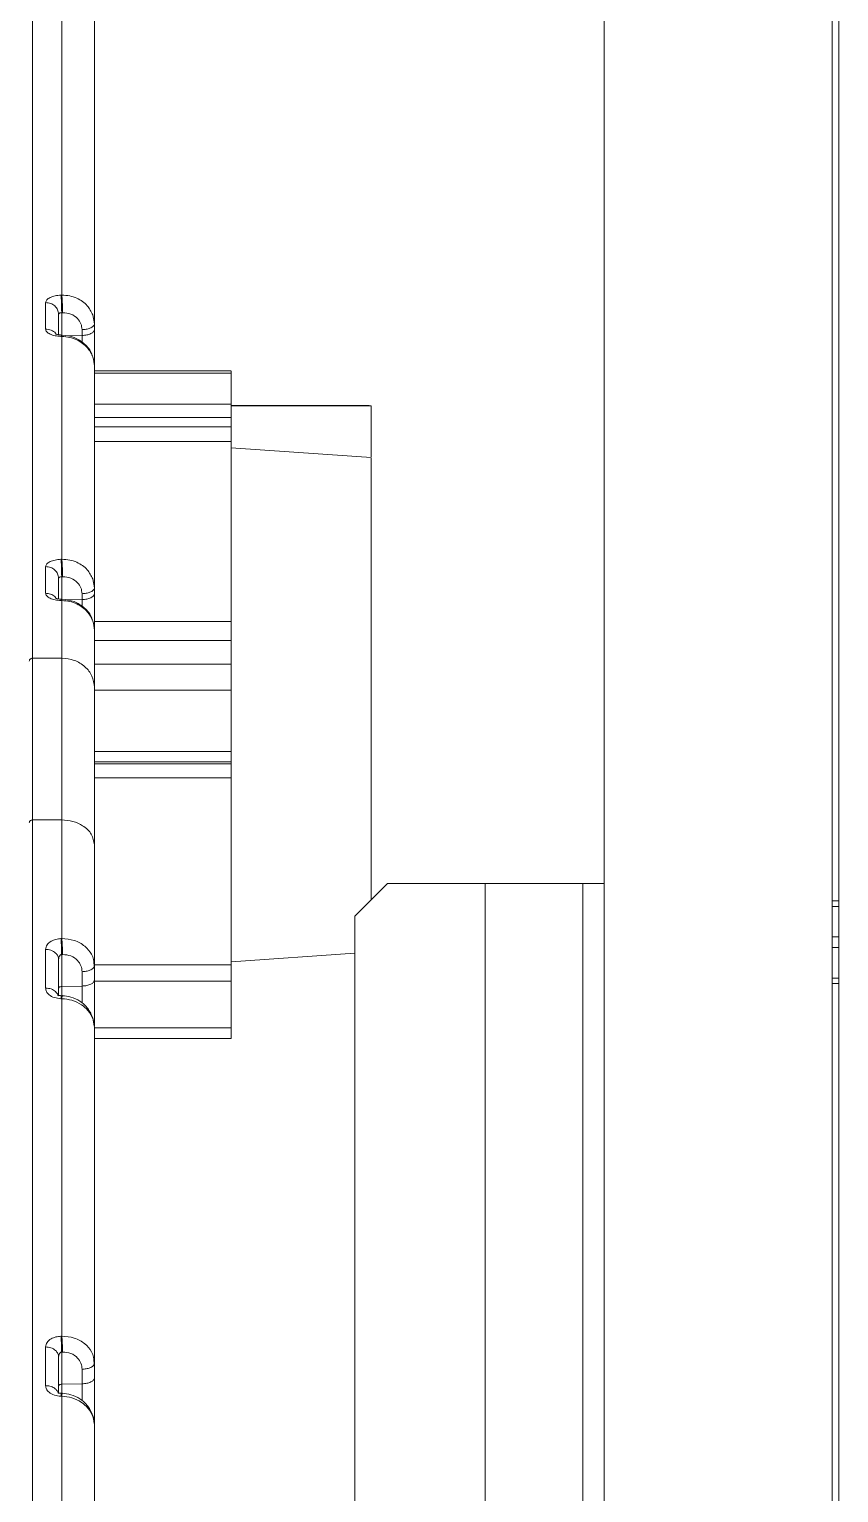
# Model space of a CAD drawing. Header units: millimetres. Extents: x 169 to 14583, y -399 to 10804.
# Drawn here: x 9337 to 9461.3, y 2744.9 to 2969.9 of the extents above; entities that cross this region are included whole.
import ezdxf

# ---------------------------------------------------------------- set-up
doc = ezdxf.new("R2010")
doc.units = ezdxf.units.MM
doc.header["$LTSCALE"] = 35

msp = doc.modelspace()

# ---------------------------------------------------------------- linework, layer by layer
at = {"color": 7, "linetype": 'Continuous', "lineweight": 18}
for p, q in [((9425.279, 2595.469), (9425.279, 3199.159)), ((9460.279, 2607.969), (9460.279, 3094.159)), ((9461.279, 2607.969), (9461.279, 3094.159)), ((9337.467, 2976.829), (9337.467, 2873.222)), ((9341.967, 2976.829), (9341.967, 2929.017)), ((9346.967, 2972.366), (9346.967, 2924.625)), ((9341.836, 2929.014), (9341.967, 2929.017)), ((9339.467, 2923.805), (9339.467, 2927.888)), ((9341.467, 2922.933), (9341.467, 2926.103)), ((9342.072, 2926.331), (9341.941, 2926.328)), ((9341.941, 2926.328), (9341.941, 2922.919)), ((9346.726, 2925.991), (9346.967, 2924.625)), ((9346.967, 2924.625), (9346.967, 2923.733)), ((9341.836, 2922.679), (9341.873, 2922.871)), ((9341.967, 2922.676), (9341.836, 2922.679)), ((9341.967, 2922.676), (9341.967, 2888.422)), ((9345.072, 2922.832), (9342.582, 2922.773)), ((9345.072, 2923.725), (9345.072, 2922.832)), ((9345.072, 2922.832), (9345.072, 2921.659)), ((9346.967, 2918.143), (9346.967, 2884.03)), ((9367.967, 2917.368), (9346.967, 2917.368)), ((9346.967, 2917.046), (9367.967, 2917.046)), ((9367.967, 2917.046), (9367.967, 2912.279)), ((9346.967, 2912.279), (9367.967, 2912.279)), ((9367.967, 2912.061), (9389.167, 2912.061)), ((9367.967, 2912.008), (9389.467, 2912.008)), ((9389.167, 2912.061), (9389.167, 2912.008)), ((9389.467, 2912.008), (9389.467, 2904.127)), ((9346.967, 2910.234), (9367.967, 2910.234)), ((9346.967, 2908.788), (9367.967, 2908.788)), ((9367.967, 2910.234), (9367.967, 2908.788)), ((9346.967, 2906.529), (9367.967, 2906.529)), ((9389.467, 2904.054), (9367.967, 2905.554)), ((9339.467, 2883.21), (9339.467, 2887.293)), ((9341.836, 2888.419), (9341.967, 2888.422)), ((9341.467, 2882.338), (9341.467, 2885.508)), ((9342.072, 2885.736), (9341.941, 2885.733)), ((9341.941, 2885.733), (9341.941, 2882.324)), ((9346.726, 2885.396), (9346.967, 2884.03)), ((9346.967, 2884.03), (9346.967, 2883.138)), ((9341.836, 2882.084), (9341.873, 2882.276)), ((9341.967, 2882.081), (9341.836, 2882.084)), ((9341.967, 2882.081), (9341.967, 2873.222)), ((9345.072, 2882.237), (9342.582, 2882.178)), ((9345.072, 2883.13), (9345.072, 2882.237)), ((9345.072, 2882.237), (9345.072, 2881.157)), ((9346.967, 2878.883), (9367.967, 2878.883)), ((9346.967, 2877.548), (9346.967, 2868.759)), ((9346.967, 2875.948), (9367.967, 2875.948)), ((9367.967, 2875.948), (9367.967, 2872.325)), ((9341.967, 2873.222), (9337.467, 2873.222)), ((9346.967, 2872.325), (9367.967, 2872.325)), ((9346.967, 2868.294), (9367.967, 2868.294)), ((9367.967, 2868.294), (9367.967, 2858.862)), ((9346.967, 2858.862), (9367.967, 2858.862)), ((9346.967, 2857.282), (9367.967, 2857.282)), ((9346.967, 2856.971), (9367.967, 2856.971)), ((9367.967, 2857.282), (9367.967, 2856.971)), ((9346.967, 2854.839), (9367.967, 2854.839)), ((9337.467, 2848.354), (9337.467, 2725.555)), ((9341.967, 2848.354), (9337.467, 2848.354)), ((9341.967, 2848.354), (9341.967, 2830.112)), ((9346.967, 2844.513), (9346.967, 2825.931)), ((9391.967, 2838.564), (9386.967, 2833.564)), ((9406.967, 2838.564), (9391.967, 2838.564)), ((9406.967, 2838.564), (9421.967, 2838.564)), ((9406.967, 2595.469), (9406.967, 2838.564)), ((9425.279, 2838.564), (9421.967, 2838.564)), ((9421.967, 2595.469), (9421.967, 2838.564)), ((9460.279, 2835.914), (9461.279, 2835.914)), ((9460.279, 2835.076), (9461.279, 2835.076)), ((9386.967, 2595.469), (9386.967, 2833.564)), ((9341.836, 2830.108), (9341.967, 2830.112)), ((9460.279, 2830.401), (9461.279, 2830.401)), ((9339.467, 2822.52), (9339.467, 2828.467)), ((9367.967, 2826.554), (9386.967, 2827.879)), ((9460.279, 2828.726), (9461.279, 2828.726)), ((9341.941, 2827.67), (9341.941, 2822.749)), ((9346.937, 2825.776), (9346.884, 2826.585)), ((9346.967, 2826.061), (9367.967, 2826.061)), ((9346.967, 2825.931), (9346.967, 2823.724)), ((9345.072, 2825.03), (9345.072, 2822.823)), ((9346.838, 2823.555), (9367.967, 2823.555)), ((9367.967, 2823.555), (9367.967, 2816.385)), ((9460.279, 2824.051), (9461.279, 2824.051)), ((9460.279, 2823.214), (9461.279, 2823.214)), ((9345.072, 2822.823), (9341.941, 2822.749)), ((9341.967, 2820.875), (9341.836, 2820.879)), ((9341.967, 2820.875), (9341.967, 2769.001)), ((9346.776, 2817.664), (9346.718, 2817.819)), ((9346.947, 2816.676), (9346.741, 2817.889)), ((9346.967, 2816.519), (9346.776, 2817.664)), ((9346.967, 2816.519), (9346.967, 2764.821)), ((9346.967, 2816.385), (9367.967, 2816.385)), ((9346.967, 2814.739), (9367.967, 2814.739)), ((9339.467, 2761.409), (9339.467, 2767.356)), ((9341.836, 2768.997), (9341.967, 2769.001)), ((9341.941, 2766.56), (9341.941, 2761.612)), ((9346.937, 2764.665), (9346.884, 2765.474)), ((9346.967, 2764.821), (9346.967, 2762.587)), ((9345.072, 2763.92), (9345.072, 2761.686)), ((9345.072, 2761.686), (9341.941, 2761.612)), ((9341.941, 2761.612), (9341.941, 2760.242)), ((9341.967, 2759.764), (9341.836, 2759.768)), ((9341.967, 2759.764), (9341.967, 2725.555)), ((9346.789, 2756.513), (9346.731, 2756.664)), ((9346.946, 2755.563), (9346.754, 2756.735)), ((9346.967, 2755.406), (9346.789, 2756.513)), ((9346.967, 2755.406), (9346.967, 2721.714))]:
    msp.add_line(p, q, dxfattribs=at)
at = {"color": 7, "linetype": 'Continuous', "lineweight": 18, "flags": 128}
for points in [[(9341.467, 2821.33), (9341.467, 2824.314), (9341.467, 2826.931)], [(9342.072, 2827.675), (9341.999, 2827.672), (9341.941, 2827.67)], [(9341.467, 2760.219), (9341.467, 2763.203), (9341.467, 2765.82)], [(9342.072, 2766.564), (9341.999, 2766.562), (9341.941, 2766.56)]]:
    msp.add_lwpolyline(points, dxfattribs=at)
at = {"color": 7, "linetype": 'Continuous', "lineweight": 18}
for points, knots in [([(9339.467, 2927.888), (9339.506, 2928.03), (9339.584, 2928.313), (9340.136, 2928.673), (9340.772, 2928.886), (9341.364, 2928.989), (9341.678, 2929.006), (9341.836, 2929.014)], [0, 0, 0, 0, 0.2498767, 0.4989648, 0.7481994, 0.8734603, 1, 1, 1, 1]), ([(9341.836, 2929.014), (9341.852, 2928.848), (9341.882, 2928.516), (9341.917, 2927.742), (9341.937, 2926.977), (9341.94, 2926.544), (9341.941, 2926.328)], [0, 0, 0, 0, 0.2796188, 0.5592377, 0.7796191, 1, 1, 1, 1]), ([(9341.967, 2929.017), (9341.982, 2928.858), (9342.013, 2928.527), (9342.048, 2927.742), (9342.068, 2926.965), (9342.071, 2926.537), (9342.072, 2926.331)], [0, 0, 0, 0, 0.2702613, 0.5624294, 0.7897364, 1, 1, 1, 1]), ([(9341.967, 2929.017), (9342.373, 2928.997), (9343.162, 2928.958), (9344.247, 2928.597), (9345.153, 2928.077), (9346.093, 2927.262), (9346.479, 2926.488), (9346.726, 2925.991)], [0, 0, 0, 0, 0.1935423, 0.3764238, 0.5486377, 0.7101775, 1, 1, 1, 1]), ([(9342.072, 2926.331), (9342.512, 2926.291), (9343.392, 2926.211), (9344.378, 2925.518), (9344.967, 2924.649), (9345.037, 2924.033), (9345.072, 2923.725)], [0, 0, 0, 0, 0.2796847, 0.5593155, 0.7796621, 1, 1, 1, 1]), ([(9346.967, 2924.625), (9346.932, 2924.497), (9346.862, 2924.242), (9346.359, 2923.95), (9345.736, 2923.77), (9345.293, 2923.74), (9345.072, 2923.725)], [0, 0, 0, 0, 0.2796438, 0.5592878, 0.7796441, 1, 1, 1, 1]), ([(9341.836, 2922.679), (9341.524, 2922.704), (9340.901, 2922.754), (9340.133, 2923.021), (9339.694, 2923.319), (9339.496, 2923.591), (9339.477, 2923.734), (9339.467, 2923.805)], [0, 0, 0, 0, 0.24987671, 0.49896483, 0.74819938, 0.87346034, 1, 1, 1, 1]), ([(9339.467, 2923.805), (9339.756, 2923.77), (9340.334, 2923.698), (9340.904, 2923.342), (9341.07, 2923.064), (9341.099, 2923.016)], [0, 0, 0, 0, 0.4524238, 0.9048478, 1, 1, 1, 1]), ([(9341.884, 2922.894), (9341.787, 2922.898), (9341.574, 2922.908), (9341.293, 2922.957), (9341.093, 2923.014), (9341, 2923.056), (9341.006, 2923.053), (9341.008, 2923.052)], [0, 0, 0, 0, 0.2139824, 0.4712584, 0.6949029, 0.89457, 1, 1, 1, 1]), ([(9341.873, 2922.871), (9341.874, 2922.878), (9341.878, 2922.903), (9341.881, 2922.882), (9341.884, 2922.867)], [0, 0, 0, 0, 0.2700013, 1, 1, 1, 1]), ([(9342.012, 2922.862), (9342.008, 2922.869), (9341.995, 2922.894), (9341.979, 2922.768), (9341.967, 2922.676)], [0, 0, 0, 0, 0.26440626, 1, 1, 1, 1]), ([(9346.967, 2918.143), (9346.92, 2918.607), (9346.817, 2919.617), (9346.074, 2920.804), (9345.157, 2921.651), (9344.246, 2922.194), (9343.162, 2922.584), (9342.373, 2922.645), (9341.967, 2922.676)], [0, 0, 0, 0, 0.19841, 0.4307232, 0.5602112, 0.6982568, 0.8448549, 1, 1, 1, 1]), ([(9346.625, 2919.685), (9346.603, 2919.799), (9346.466, 2920.497), (9345.513, 2921.569), (9343.922, 2922.647), (9342.647, 2922.809), (9342.013, 2922.89)], [0, 0, 0, 0, 0.0616478, 0.3771949, 0.6901259, 1, 1, 1, 1]), ([(9346.967, 2923.733), (9346.967, 2922.839), (9346.967, 2921.052), (9346.967, 2919.183), (9346.967, 2918.248)], [0, 0, 0, 0, 0.5000327, 1, 1, 1, 1]), ([(9367.967, 2917.34), (9367.967, 2917.348), (9367.967, 2917.413), (9367.967, 2917.217), (9367.967, 2917.046)], [0, 0, 0, 0, 0.1245976, 1, 1, 1, 1]), ([(9367.967, 2912.279), (9367.967, 2912.166), (9367.967, 2911.939), (9367.967, 2911.45), (9367.967, 2910.881), (9367.967, 2910.45), (9367.967, 2910.234)], [0, 0, 0, 0, 0.2508147, 0.499123, 0.7478341, 1, 1, 1, 1]), ([(9367.967, 2908.788), (9367.967, 2908.529), (9367.967, 2908.006), (9367.967, 2907.347), (9367.967, 2906.808), (9367.967, 2906.621), (9367.967, 2906.529)], [0, 0, 0, 0, 0.2473545, 0.4994487, 0.7519562, 1, 1, 1, 1]), ([(9367.967, 2906.529), (9367.967, 2906.005), (9367.967, 2904.96), (9367.967, 2902.633), (9367.967, 2899.792), (9367.967, 2896.419), (9367.967, 2892.585), (9367.967, 2888.345), (9367.967, 2883.78), (9367.967, 2880.518), (9367.967, 2878.883)], [0, 0, 0, 0, 0.1252266, 0.249997, 0.3747687, 0.499999, 0.6252206, 0.7499774, 0.874745, 1, 1, 1, 1]), ([(9389.467, 2903.938), (9389.467, 2903.96), (9389.467, 2904.031), (9389.467, 2903.238), (9389.467, 2901.583), (9389.467, 2899.062), (9389.467, 2895.777), (9389.467, 2891.823), (9389.467, 2887.274), (9389.467, 2882.237), (9389.467, 2876.812), (9389.467, 2871.147), (9389.467, 2865.372), (9389.467, 2859.613), (9389.467, 2853.996), (9389.467, 2848.644), (9389.467, 2843.726), (9389.467, 2839.434), (9389.467, 2837.141), (9389.467, 2836.064)], [0, 0, 0, 0, 0.02739964, 0.08882084, 0.14989041, 0.21094871, 0.27238043, 0.33380089, 0.39487079, 0.4559291, 0.51736082, 0.57878127, 0.63985118, 0.70090949, 0.7623412, 0.82376166, 0.88483156, 0.94588987, 1, 1, 1, 1]), ([(9339.467, 2887.293), (9339.506, 2887.435), (9339.584, 2887.718), (9340.136, 2888.078), (9340.772, 2888.291), (9341.364, 2888.394), (9341.678, 2888.411), (9341.836, 2888.419)], [0, 0, 0, 0, 0.2498767, 0.4989648, 0.7481994, 0.8734603, 1, 1, 1, 1]), ([(9341.836, 2888.419), (9341.852, 2888.253), (9341.882, 2887.921), (9341.917, 2887.147), (9341.937, 2886.382), (9341.94, 2885.949), (9341.941, 2885.733)], [0, 0, 0, 0, 0.2796188, 0.5592377, 0.7796191, 1, 1, 1, 1]), ([(9341.967, 2888.422), (9341.982, 2888.263), (9342.013, 2887.932), (9342.048, 2887.147), (9342.068, 2886.37), (9342.071, 2885.942), (9342.072, 2885.736)], [0, 0, 0, 0, 0.2702613, 0.5624294, 0.7897364, 1, 1, 1, 1]), ([(9341.967, 2888.422), (9342.373, 2888.402), (9343.162, 2888.363), (9344.247, 2888.002), (9345.153, 2887.482), (9346.093, 2886.667), (9346.479, 2885.893), (9346.726, 2885.396)], [0, 0, 0, 0, 0.1935423, 0.3764238, 0.5486377, 0.7101775, 1, 1, 1, 1]), ([(9342.072, 2885.736), (9342.512, 2885.696), (9343.392, 2885.616), (9344.378, 2884.923), (9344.967, 2884.054), (9345.037, 2883.438), (9345.072, 2883.13)], [0, 0, 0, 0, 0.2796847, 0.5593155, 0.7796621, 1, 1, 1, 1]), ([(9346.967, 2884.03), (9346.932, 2883.902), (9346.862, 2883.647), (9346.359, 2883.355), (9345.736, 2883.175), (9345.293, 2883.145), (9345.072, 2883.13)], [0, 0, 0, 0, 0.2796438, 0.5592878, 0.7796441, 1, 1, 1, 1]), ([(9341.836, 2882.084), (9341.524, 2882.109), (9340.901, 2882.159), (9340.133, 2882.426), (9339.694, 2882.724), (9339.496, 2882.996), (9339.477, 2883.139), (9339.467, 2883.21)], [0, 0, 0, 0, 0.2498767, 0.4989648, 0.7481994, 0.8734603, 1, 1, 1, 1]), ([(9341.058, 2882.452), (9341.003, 2882.533), (9340.813, 2882.814), (9340.243, 2883.125), (9339.726, 2883.182), (9339.467, 2883.21)], [0, 0, 0, 0, 0.16901256, 0.58450628, 1, 1, 1, 1]), ([(9341.884, 2882.299), (9341.787, 2882.303), (9341.574, 2882.313), (9341.293, 2882.362), (9341.093, 2882.419), (9341, 2882.461), (9341.006, 2882.458), (9341.008, 2882.457)], [0, 0, 0, 0, 0.2139824, 0.4712584, 0.6949029, 0.89457, 1, 1, 1, 1]), ([(9341.873, 2882.276), (9341.874, 2882.283), (9341.878, 2882.308), (9341.881, 2882.287), (9341.884, 2882.272)], [0, 0, 0, 0, 0.2700013, 1, 1, 1, 1]), ([(9342.012, 2882.267), (9342.008, 2882.274), (9341.995, 2882.299), (9341.979, 2882.173), (9341.967, 2882.081)], [0, 0, 0, 0, 0.2644063, 1, 1, 1, 1]), ([(9346.967, 2877.548), (9346.92, 2878.012), (9346.817, 2879.022), (9346.074, 2880.209), (9345.157, 2881.056), (9344.246, 2881.599), (9343.162, 2881.989), (9342.373, 2882.05), (9341.967, 2882.081)], [0, 0, 0, 0, 0.19841, 0.4307232, 0.5602112, 0.6982568, 0.8448549, 1, 1, 1, 1]), ([(9346.625, 2879.09), (9346.603, 2879.204), (9346.466, 2879.902), (9345.513, 2880.974), (9343.922, 2882.052), (9342.647, 2882.214), (9342.013, 2882.295)], [0, 0, 0, 0, 0.0616478, 0.3771949, 0.6901259, 1, 1, 1, 1]), ([(9346.967, 2883.138), (9346.967, 2882.244), (9346.967, 2880.457), (9346.967, 2878.588), (9346.967, 2877.653)], [0, 0, 0, 0, 0.5000327, 1, 1, 1, 1]), ([(9367.967, 2878.883), (9367.967, 2878.269), (9367.967, 2877.039), (9367.967, 2876.312), (9367.967, 2875.948)], [0, 0, 0, 0, 0.4997604, 1, 1, 1, 1]), ([(9337.467, 2873.222), (9337.467, 2871.243), (9337.467, 2867.285), (9337.467, 2860.935), (9337.467, 2854.637), (9337.467, 2850.448), (9337.467, 2848.354)], [0, 0, 0, 0, 0.2799921, 0.5599841, 0.7799921, 1, 1, 1, 1]), ([(9367.967, 2872.325), (9367.967, 2872.107), (9367.967, 2871.671), (9367.967, 2870.606), (9367.967, 2869.408), (9367.967, 2868.666), (9367.967, 2868.294)], [0, 0, 0, 0, 0.2500361, 0.4999802, 0.7497357, 1, 1, 1, 1]), ([(9346.967, 2868.759), (9346.967, 2866.829), (9346.967, 2862.97), (9346.967, 2856.78), (9346.967, 2850.64), (9346.967, 2846.556), (9346.967, 2844.513)], [0, 0, 0, 0, 0.2800782, 0.559942, 0.779882, 1, 1, 1, 1]), ([(9367.967, 2858.862), (9367.967, 2858.669), (9367.967, 2858.285), (9367.967, 2857.825), (9367.967, 2857.466), (9367.967, 2857.344), (9367.967, 2857.282)], [0, 0, 0, 0, 0.2508147, 0.499123, 0.7478341, 1, 1, 1, 1]), ([(9367.967, 2856.971), (9367.967, 2856.893), (9367.967, 2856.737), (9367.967, 2856.236), (9367.967, 2855.608), (9367.967, 2855.094), (9367.967, 2854.839)], [0, 0, 0, 0, 0.2473545, 0.49944874, 0.75195615, 1, 1, 1, 1]), ([(9367.967, 2854.839), (9367.967, 2853.183), (9367.967, 2849.877), (9367.967, 2845.214), (9367.967, 2840.856), (9367.967, 2836.883), (9367.967, 2833.354), (9367.967, 2830.34), (9367.967, 2827.828), (9367.967, 2826.651), (9367.967, 2826.061)], [0, 0, 0, 0, 0.1252266, 0.249997, 0.3747687, 0.499999, 0.6252206, 0.7499774, 0.874745, 1, 1, 1, 1]), ([(9337.467, 2848.354), (9337.394, 2848.347), (9337.247, 2848.332), (9337.083, 2848.229), (9336.985, 2848.103), (9336.973, 2848.014), (9336.967, 2847.97)], [0, 0, 0, 0, 0.2796198, 0.5592373, 0.779619, 1, 1, 1, 1]), ([(9346.967, 2844.513), (9346.873, 2845.077), (9346.684, 2846.204), (9345.345, 2847.466), (9343.697, 2848.22), (9342.544, 2848.309), (9341.967, 2848.354)], [0, 0, 0, 0, 0.279619, 0.559238, 0.779619, 1, 1, 1, 1]), ([(9339.467, 2828.467), (9339.513, 2828.703), (9339.603, 2829.17), (9340.234, 2829.701), (9341.013, 2830.026), (9341.562, 2830.081), (9341.836, 2830.108)], [0, 0, 0, 0, 0.2867929, 0.5685153, 0.7848389, 1, 1, 1, 1]), ([(9341.836, 2830.108), (9341.85, 2829.926), (9341.877, 2829.563), (9341.909, 2828.875), (9341.931, 2828.222), (9341.938, 2827.854), (9341.941, 2827.67)], [0, 0, 0, 0, 0.279721, 0.559442, 0.7797209, 1, 1, 1, 1]), ([(9341.967, 2830.112), (9341.981, 2829.931), (9342.008, 2829.561), (9342.041, 2828.859), (9342.062, 2828.206), (9342.069, 2827.848), (9342.072, 2827.675)], [0, 0, 0, 0, 0.279133, 0.5694505, 0.7922284, 1, 1, 1, 1]), ([(9341.967, 2830.112), (9342.612, 2830.063), (9343.916, 2829.962), (9345.537, 2829.042), (9346.458, 2827.924), (9346.896, 2826.864), (9346.943, 2826.251), (9346.967, 2825.931)], [0, 0, 0, 0, 0.2452048, 0.4959485, 0.7236508, 0.8558499, 1, 1, 1, 1]), ([(9339.467, 2828.467), (9339.751, 2828.44), (9340.34, 2828.384), (9341.011, 2827.968), (9341.402, 2827.451), (9341.446, 2827.1), (9341.467, 2826.931)], [0, 0, 0, 0, 0.2702607, 0.5624287, 0.789736, 1, 1, 1, 1]), ([(9341.467, 2826.931), (9341.475, 2827.032), (9341.49, 2827.227), (9341.596, 2827.449), (9341.719, 2827.58), (9341.824, 2827.649), (9341.903, 2827.664), (9341.941, 2827.67)], [0, 0, 0, 0, 0.3218571, 0.616821, 0.7550521, 0.8815906, 1, 1, 1, 1]), ([(9342.072, 2827.675), (9342.515, 2827.638), (9343.402, 2827.563), (9344.389, 2826.852), (9344.97, 2825.967), (9345.038, 2825.343), (9345.072, 2825.03)], [0, 0, 0, 0, 0.2785353, 0.5576205, 0.7784536, 1, 1, 1, 1]), ([(9346.967, 2825.931), (9346.932, 2825.803), (9346.862, 2825.547), (9346.359, 2825.256), (9345.736, 2825.076), (9345.293, 2825.045), (9345.072, 2825.03)], [0, 0, 0, 0, 0.2796438, 0.5592878, 0.7796441, 1, 1, 1, 1]), ([(9367.967, 2826.061), (9367.967, 2825.791), (9367.967, 2825.25), (9367.967, 2824.121), (9367.967, 2823.555)], [0, 0, 0, 0, 0.4997604, 1, 1, 1, 1]), ([(9346.967, 2823.724), (9346.967, 2822.873), (9346.967, 2821.173), (9346.967, 2818.599), (9346.967, 2817.258), (9346.967, 2816.694)], [0, 0, 0, 0, 0.3667115, 0.7333723, 1, 1, 1, 1]), ([(9341.836, 2820.879), (9341.489, 2820.919), (9340.787, 2821), (9340.015, 2821.437), (9339.55, 2821.965), (9339.495, 2822.334), (9339.467, 2822.52)], [0, 0, 0, 0, 0.27211981, 0.55098671, 0.77395892, 1, 1, 1, 1]), ([(9339.467, 2822.52), (9339.762, 2822.491), (9340.351, 2822.433), (9340.994, 2822.019), (9341.329, 2821.636), (9341.37, 2821.418), (9341.378, 2821.375)], [0, 0, 0, 0, 0.3351585, 0.670317, 0.9344718, 1, 1, 1, 1]), ([(9341.916, 2821.341), (9341.798, 2821.346), (9341.583, 2821.355), (9341.438, 2821.349), (9341.44, 2821.333), (9341.441, 2821.328)], [0, 0, 0, 0, 0.4429451, 0.8095835, 1, 1, 1, 1]), ([(9341.836, 2820.879), (9341.848, 2821.001), (9341.87, 2821.239), (9341.888, 2821.293), (9341.897, 2821.32)], [0, 0, 0, 0, 0.5139509, 1, 1, 1, 1]), ([(9341.897, 2821.32), (9341.899, 2821.33), (9341.902, 2821.348), (9341.904, 2821.335), (9341.905, 2821.329)], [0, 0, 0, 0, 0.5399005, 1, 1, 1, 1]), ([(9341.941, 2822.749), (9341.941, 2822.127), (9341.941, 2821.366), (9341.941, 2820.57), (9341.941, 2820.424)], [0, 0, 0, 0, 0.8170624, 1, 1, 1, 1]), ([(9342.043, 2821.328), (9342.043, 2821.329), (9342.035, 2821.401), (9342.008, 2821.284), (9341.98, 2821.006), (9341.967, 2820.875)], [0, 0, 0, 0, 0.0024448, 0.5268557, 1, 1, 1, 1]), ([(9346.764, 2817.833), (9346.529, 2818.377), (9346.081, 2819.415), (9344.809, 2820.522), (9343.433, 2821.184), (9342.483, 2821.288), (9342.036, 2821.337)], [0, 0, 0, 0, 0.28909539, 0.55172257, 0.78852034, 1, 1, 1, 1]), ([(9345.072, 2822.823), (9345.072, 2822.205), (9345.072, 2821.343), (9345.072, 2820.435), (9345.072, 2820.177)], [0, 0, 0, 0, 0.71583946, 1, 1, 1, 1]), ([(9346.776, 2817.664), (9346.544, 2818.162), (9346.137, 2819.035), (9344.942, 2820.046), (9343.563, 2820.717), (9342.487, 2820.823), (9341.967, 2820.875)], [0, 0, 0, 0, 0.2868588, 0.5031452, 0.7601354, 1, 1, 1, 1]), ([(9367.967, 2816.385), (9367.967, 2816.058), (9367.967, 2815.403), (9367.967, 2814.818), (9367.967, 2814.783), (9367.967, 2814.767)], [0, 0, 0, 0, 0.3501341, 0.7001395, 1, 1, 1, 1]), ([(9339.467, 2767.356), (9339.513, 2767.592), (9339.603, 2768.06), (9340.234, 2768.59), (9341.013, 2768.916), (9341.562, 2768.97), (9341.836, 2768.997)], [0, 0, 0, 0, 0.2867929, 0.5685153, 0.7848389, 1, 1, 1, 1]), ([(9339.467, 2767.356), (9339.751, 2767.329), (9340.34, 2767.273), (9341.011, 2766.857), (9341.402, 2766.341), (9341.446, 2765.989), (9341.467, 2765.82)], [0, 0, 0, 0, 0.2702607, 0.5624287, 0.789736, 1, 1, 1, 1]), ([(9341.836, 2768.997), (9341.85, 2768.815), (9341.877, 2768.452), (9341.909, 2767.764), (9341.931, 2767.111), (9341.938, 2766.743), (9341.941, 2766.56)], [0, 0, 0, 0, 0.279721, 0.559442, 0.7797209, 1, 1, 1, 1]), ([(9341.967, 2769.001), (9341.981, 2768.82), (9342.008, 2768.451), (9342.041, 2767.748), (9342.062, 2767.095), (9342.069, 2766.737), (9342.072, 2766.564)], [0, 0, 0, 0, 0.279133, 0.5694505, 0.7922284, 1, 1, 1, 1]), ([(9341.967, 2769.001), (9342.612, 2768.952), (9343.916, 2768.852), (9345.537, 2767.931), (9346.458, 2766.813), (9346.896, 2765.754), (9346.943, 2765.14), (9346.967, 2764.821)], [0, 0, 0, 0, 0.2452048, 0.4959485, 0.7236508, 0.8558499, 1, 1, 1, 1]), ([(9341.467, 2765.82), (9341.475, 2765.922), (9341.49, 2766.116), (9341.596, 2766.338), (9341.719, 2766.469), (9341.824, 2766.539), (9341.903, 2766.553), (9341.941, 2766.56)], [0, 0, 0, 0, 0.3218571, 0.616821, 0.7550521, 0.8815906, 1, 1, 1, 1]), ([(9342.072, 2766.564), (9342.515, 2766.527), (9343.402, 2766.452), (9344.389, 2765.741), (9344.97, 2764.857), (9345.038, 2764.232), (9345.072, 2763.92)], [0, 0, 0, 0, 0.2785353, 0.5576205, 0.7784536, 1, 1, 1, 1]), ([(9346.967, 2764.821), (9346.932, 2764.693), (9346.862, 2764.437), (9346.359, 2764.146), (9345.736, 2763.965), (9345.293, 2763.935), (9345.072, 2763.92)], [0, 0, 0, 0, 0.2796438, 0.5592878, 0.7796441, 1, 1, 1, 1]), ([(9346.967, 2762.587), (9346.967, 2761.736), (9346.967, 2760.033), (9346.967, 2757.467), (9346.967, 2756.136), (9346.967, 2755.581)], [0, 0, 0, 0, 0.3685118, 0.7369729, 1, 1, 1, 1]), ([(9341.836, 2759.768), (9341.489, 2759.808), (9340.787, 2759.89), (9340.015, 2760.326), (9339.55, 2760.855), (9339.495, 2761.223), (9339.467, 2761.409)], [0, 0, 0, 0, 0.2721198, 0.5509867, 0.7739589, 1, 1, 1, 1]), ([(9341.405, 2760.231), (9341.402, 2760.247), (9341.376, 2760.41), (9341.173, 2760.705), (9340.763, 2761.081), (9340.164, 2761.355), (9339.695, 2761.391), (9339.467, 2761.409)], [0, 0, 0, 0, 0.0227136, 0.2416119, 0.4718861, 0.7435229, 1, 1, 1, 1]), ([(9341.916, 2760.231), (9341.798, 2760.236), (9341.583, 2760.245), (9341.438, 2760.238), (9341.44, 2760.223), (9341.441, 2760.217)], [0, 0, 0, 0, 0.442945, 0.8095833, 1, 1, 1, 1]), ([(9341.94, 2759.864), (9341.94, 2759.87), (9341.939, 2760.127), (9341.923, 2760.265), (9341.902, 2760.202), (9341.896, 2760.185)], [0, 0, 0, 0, 0.0169186, 0.7368913, 1, 1, 1, 1]), ([(9342.043, 2760.218), (9342.043, 2760.218), (9342.035, 2760.291), (9342.008, 2760.174), (9341.98, 2759.896), (9341.967, 2759.764)], [0, 0, 0, 0, 0.0024448, 0.5268557, 1, 1, 1, 1]), ([(9346.777, 2756.677), (9346.544, 2757.231), (9346.1, 2758.284), (9344.819, 2759.406), (9343.435, 2760.073), (9342.483, 2760.177), (9342.036, 2760.226)], [0, 0, 0, 0, 0.2907447, 0.5539191, 0.7901674, 1, 1, 1, 1]), ([(9345.072, 2761.686), (9345.072, 2761.068), (9345.072, 2760.214), (9345.072, 2759.314), (9345.072, 2759.066)], [0, 0, 0, 0, 0.7236563, 1, 1, 1, 1]), ([(9341.896, 2760.185), (9341.89, 2760.18), (9341.873, 2760.166), (9341.851, 2759.925), (9341.836, 2759.768)], [0, 0, 0, 0, 0.349285, 1, 1, 1, 1]), ([(9346.789, 2756.513), (9346.56, 2757.018), (9346.158, 2757.9), (9344.96, 2758.925), (9343.575, 2759.604), (9342.491, 2759.712), (9341.967, 2759.764)], [0, 0, 0, 0, 0.28790481, 0.50315109, 0.76024795, 1, 1, 1, 1])]:
    msp.add_open_spline(points, degree=3, knots=knots, dxfattribs=at)
for points in [[(9339.467, 2927.888), (9339.729, 2927.861), (9340.253, 2927.807), (9340.914, 2927.395), (9341.377, 2926.804), (9341.437, 2926.337), (9341.467, 2926.103)], [(9341.467, 2926.103), (9341.474, 2926.131), (9341.488, 2926.188), (9341.597, 2926.261), (9341.752, 2926.314), (9341.878, 2926.323), (9341.941, 2926.328)], [(9346.967, 2923.733), (9346.939, 2923.619), (9346.883, 2923.39), (9346.449, 2923.098), (9345.826, 2922.888), (9345.323, 2922.851), (9345.072, 2922.832)], [(9339.467, 2887.293), (9339.729, 2887.266), (9340.253, 2887.212), (9340.914, 2886.799), (9341.377, 2886.209), (9341.437, 2885.742), (9341.467, 2885.508)], [(9341.467, 2885.508), (9341.474, 2885.536), (9341.488, 2885.593), (9341.597, 2885.666), (9341.752, 2885.719), (9341.878, 2885.728), (9341.941, 2885.733)], [(9346.967, 2883.138), (9346.939, 2883.024), (9346.883, 2882.795), (9346.449, 2882.503), (9345.826, 2882.293), (9345.323, 2882.256), (9345.072, 2882.237)], [(9337.467, 2873.222), (9337.402, 2873.215), (9337.271, 2873.202), (9337.105, 2873.099), (9336.99, 2872.951), (9336.975, 2872.834), (9336.967, 2872.776)], [(9346.967, 2868.759), (9346.892, 2869.344), (9346.742, 2870.514), (9345.585, 2871.989), (9343.933, 2873.021), (9342.622, 2873.155), (9341.967, 2873.222)], [(9341.967, 2873.222), (9341.967, 2870.846), (9341.967, 2866.094), (9341.967, 2857.773), (9341.967, 2851.494), (9341.967, 2848.354)], [(9346.967, 2823.724), (9346.939, 2823.609), (9346.883, 2823.381), (9346.449, 2823.089), (9345.826, 2822.879), (9345.323, 2822.841), (9345.072, 2822.823)], [(9341.941, 2822.749), (9341.878, 2822.744), (9341.752, 2822.735), (9341.597, 2822.682), (9341.488, 2822.609), (9341.474, 2822.552), (9341.467, 2822.523)], [(9346.967, 2762.587), (9346.939, 2762.472), (9346.883, 2762.244), (9346.449, 2761.952), (9345.826, 2761.742), (9345.323, 2761.704), (9345.072, 2761.686)], [(9341.941, 2761.612), (9341.878, 2761.607), (9341.752, 2761.598), (9341.597, 2761.545), (9341.488, 2761.472), (9341.474, 2761.415), (9341.467, 2761.387)]]:
    msp.add_open_spline(points, degree=3, dxfattribs=at)

doc.saveas('drawing.dxf')
